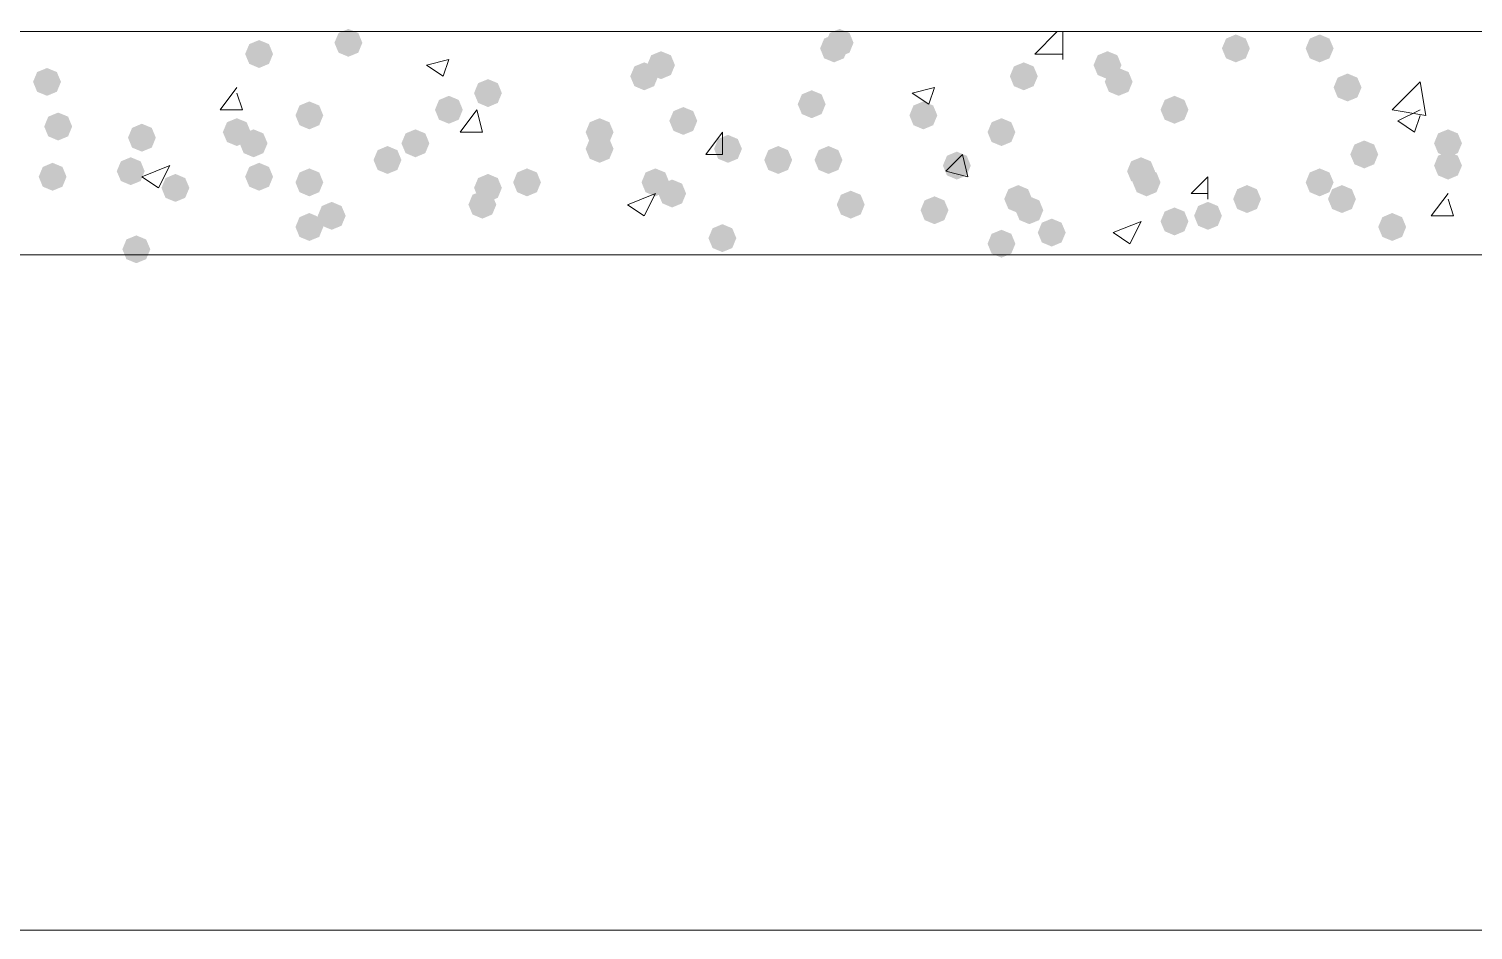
# Model space of a CAD drawing. Header units: millimetres. Extents: x 29 to 95071, y 20 to 67221.
# Drawn here: x 24171 to 25454, y 42106 to 42906 of the extents above; entities that cross this region are included whole.
import ezdxf

# ---------------------------------------------------------------- set-up
doc = ezdxf.new("R2010")
doc.units = ezdxf.units.MM

msp = doc.modelspace()

# ---------------------------------------------------------------- hatches: boundary and pattern name
h = msp.add_hatch(color=7)
h.dxf.hatch_style = 2
h.paths.add_polyline_path([(24454.9, 42881.5), (24446.2, 42885.1), (24442.5, 42893.9), (24446.2, 42902.6), (24454.9, 42906.2), (24463.7, 42902.6), (24467.3, 42893.9), (24463.7, 42885.1)])
h = msp.add_hatch(color=7)
h.dxf.hatch_style = 2
h.paths.add_polyline_path([(24886.2, 42876.5), (24877.4, 42880.1), (24873.8, 42888.9), (24877.4, 42897.6), (24886.2, 42901.3), (24894.9, 42897.6), (24898.6, 42888.9), (24894.9, 42880.1)])
h = msp.add_hatch(color=7)
h.dxf.hatch_style = 2
h.paths.add_polyline_path([(24891.1, 42881.5), (24882.4, 42885.1), (24878.7, 42893.9), (24882.4, 42902.6), (24891.1, 42906.2), (24899.9, 42902.6), (24903.5, 42893.9), (24899.9, 42885.1)])
h = msp.add_hatch(color=7)
h.dxf.hatch_style = 2
h.paths.add_polyline_path([(25243, 42876.5), (25234.3, 42880.1), (25230.6, 42888.9), (25234.3, 42897.6), (25243, 42901.3), (25251.8, 42897.6), (25255.4, 42888.9), (25251.8, 42880.1)])
h = msp.add_hatch(color=7)
h.dxf.hatch_style = 2
h.paths.add_polyline_path([(25317.4, 42876.5), (25308.6, 42880.1), (25305, 42888.9), (25308.6, 42897.6), (25317.4, 42901.3), (25326.1, 42897.6), (25329.8, 42888.9), (25326.1, 42880.1)])
h = msp.add_hatch(color=7)
h.dxf.hatch_style = 2
h.paths.add_polyline_path([(24375.6, 42871.5), (24366.9, 42875.2), (24363.2, 42883.9), (24366.9, 42892.7), (24375.6, 42896.3), (24384.4, 42892.7), (24388, 42883.9), (24384.4, 42875.2)])
h = msp.add_hatch(color=7)
h.dxf.hatch_style = 2
h.paths.add_polyline_path([(24717.6, 42851.7), (24708.9, 42855.4), (24705.2, 42864.1), (24708.9, 42872.9), (24717.6, 42876.5), (24726.4, 42872.9), (24730, 42864.1), (24726.4, 42855.4)])
h = msp.add_hatch(color=7)
h.dxf.hatch_style = 2
h.paths.add_polyline_path([(24732.5, 42861.6), (24723.8, 42865.3), (24720.1, 42874), (24723.8, 42882.8), (24732.5, 42886.4), (24741.3, 42882.8), (24744.9, 42874), (24741.3, 42865.3)])
h = msp.add_hatch(color=7)
h.dxf.hatch_style = 2
h.paths.add_polyline_path([(25054.7, 42851.7), (25045.9, 42855.4), (25042.3, 42864.1), (25045.9, 42872.9), (25054.7, 42876.5), (25063.4, 42872.9), (25067.1, 42864.1), (25063.4, 42855.4)])
h = msp.add_hatch(color=7)
h.dxf.hatch_style = 2
h.paths.add_polyline_path([(25129, 42861.6), (25120.3, 42865.3), (25116.6, 42874), (25120.3, 42882.8), (25129, 42886.4), (25137.8, 42882.8), (25141.4, 42874), (25137.8, 42865.3)])
h = msp.add_hatch(color=7)
h.dxf.hatch_style = 2
h.paths.add_polyline_path([(24187.3, 42846.8), (24178.5, 42850.4), (24174.9, 42859.2), (24178.5, 42867.9), (24187.3, 42871.5), (24196, 42867.9), (24199.7, 42859.2), (24196, 42850.4)])
h = msp.add_hatch(color=7)
h.dxf.hatch_style = 2
h.paths.add_polyline_path([(24578.9, 42836.8), (24570.1, 42840.5), (24566.5, 42849.2), (24570.1, 42858), (24578.9, 42861.6), (24587.6, 42858), (24591.2, 42849.2), (24587.6, 42840.5)])
h = msp.add_hatch(color=7)
h.dxf.hatch_style = 2
h.paths.add_polyline_path([(25138.9, 42846.8), (25130.2, 42850.4), (25126.6, 42859.2), (25130.2, 42867.9), (25138.9, 42871.5), (25147.7, 42867.9), (25151.3, 42859.2), (25147.7, 42850.4)])
h = msp.add_hatch(color=7)
h.dxf.hatch_style = 2
h.paths.add_polyline_path([(25342.2, 42841.8), (25333.4, 42845.4), (25329.8, 42854.2), (25333.4, 42862.9), (25342.2, 42866.6), (25350.9, 42862.9), (25354.6, 42854.2), (25350.9, 42845.4)])
h = msp.add_hatch(color=7)
h.dxf.hatch_style = 2
h.paths.add_polyline_path([(24866.3, 42826.9), (24857.6, 42830.6), (24853.9, 42839.3), (24857.6, 42848.1), (24866.3, 42851.7), (24875.1, 42848.1), (24878.7, 42839.3), (24875.1, 42830.6)])
h = msp.add_hatch(color=7)
h.dxf.hatch_style = 2
h.paths.add_polyline_path([(24420.2, 42817), (24411.5, 42820.7), (24407.9, 42829.4), (24411.5, 42838.2), (24420.2, 42841.8), (24429, 42838.2), (24432.6, 42829.4), (24429, 42820.7)])
h = msp.add_hatch(color=7)
h.dxf.hatch_style = 2
h.paths.add_polyline_path([(24544.2, 42822), (24535.4, 42825.6), (24531.8, 42834.4), (24535.4, 42843.1), (24544.2, 42846.8), (24552.9, 42843.1), (24556.5, 42834.4), (24552.9, 42825.6)])
h = msp.add_hatch(color=7)
h.dxf.hatch_style = 2
h.paths.add_polyline_path([(24752.3, 42812.1), (24743.6, 42815.7), (24739.9, 42824.5), (24743.6, 42833.2), (24752.3, 42836.8), (24761.1, 42833.2), (24764.7, 42824.5), (24761.1, 42815.7)])
h = msp.add_hatch(color=7)
h.dxf.hatch_style = 2
h.paths.add_polyline_path([(24965.5, 42817), (24956.7, 42820.7), (24953.1, 42829.4), (24956.7, 42838.2), (24965.5, 42841.8), (24974.2, 42838.2), (24977.9, 42829.4), (24974.2, 42820.7)])
h = msp.add_hatch(color=7)
h.dxf.hatch_style = 2
h.paths.add_polyline_path([(25188.5, 42822), (25179.8, 42825.6), (25176.1, 42834.4), (25179.8, 42843.1), (25188.5, 42846.8), (25197.3, 42843.1), (25200.9, 42834.4), (25197.3, 42825.6)])
h = msp.add_hatch(color=7)
h.dxf.hatch_style = 2
h.paths.add_polyline_path([(24197.2, 42807.1), (24188.4, 42810.8), (24184.8, 42819.5), (24188.4, 42828.3), (24197.2, 42831.9), (24206, 42828.3), (24209.6, 42819.5), (24206, 42810.8)])
h = msp.add_hatch(color=7)
h.dxf.hatch_style = 2
h.paths.add_polyline_path([(24355.8, 42802.2), (24347.1, 42805.8), (24343.4, 42814.5), (24347.1, 42823.3), (24355.8, 42826.9), (24364.6, 42823.3), (24368.2, 42814.5), (24364.6, 42805.8)])
h = msp.add_hatch(color=7)
h.dxf.hatch_style = 2
h.paths.add_polyline_path([(24678, 42802.2), (24669.2, 42805.8), (24665.6, 42814.5), (24669.2, 42823.3), (24678, 42826.9), (24686.7, 42823.3), (24690.4, 42814.5), (24686.7, 42805.8)])
h = msp.add_hatch(color=7)
h.dxf.hatch_style = 2
h.paths.add_polyline_path([(25034.9, 42802.2), (25026.1, 42805.8), (25022.5, 42814.5), (25026.1, 42823.3), (25034.9, 42826.9), (25043.6, 42823.3), (25047.2, 42814.5), (25043.6, 42805.8)])
h = msp.add_hatch(color=7)
h.dxf.hatch_style = 2
h.paths.add_polyline_path([(24271.5, 42797.2), (24262.8, 42800.8), (24259.2, 42809.6), (24262.8, 42818.3), (24271.5, 42822), (24280.3, 42818.3), (24283.9, 42809.6), (24280.3, 42800.8)])
h = msp.add_hatch(color=7)
h.dxf.hatch_style = 2
h.paths.add_polyline_path([(24370.7, 42792.2), (24361.9, 42795.9), (24358.3, 42804.6), (24361.9, 42813.4), (24370.7, 42817), (24379.4, 42813.4), (24383.1, 42804.6), (24379.4, 42795.9)])
h = msp.add_hatch(color=7)
h.dxf.hatch_style = 2
h.paths.add_polyline_path([(24514.4, 42792.2), (24505.7, 42795.9), (24502, 42804.6), (24505.7, 42813.4), (24514.4, 42817), (24523.2, 42813.4), (24526.8, 42804.6), (24523.2, 42795.9)])
h = msp.add_hatch(color=7)
h.dxf.hatch_style = 2
h.paths.add_polyline_path([(24678, 42787.3), (24669.2, 42790.9), (24665.6, 42799.7), (24669.2, 42808.4), (24678, 42812.1), (24686.7, 42808.4), (24690.4, 42799.7), (24686.7, 42790.9)])
h = msp.add_hatch(color=7)
h.dxf.hatch_style = 2
h.paths.add_polyline_path([(24792, 42787.3), (24783.2, 42790.9), (24779.6, 42799.7), (24783.2, 42808.4), (24792, 42812.1), (24800.7, 42808.4), (24804.4, 42799.7), (24800.7, 42790.9)])
h = msp.add_hatch(color=7)
h.dxf.hatch_style = 2
h.paths.add_polyline_path([(25431.4, 42792.2), (25422.6, 42795.9), (25419, 42804.6), (25422.6, 42813.4), (25431.4, 42817), (25440.1, 42813.4), (25443.8, 42804.6), (25440.1, 42795.9)])
h = msp.add_hatch(color=7)
h.dxf.hatch_style = 2
h.paths.add_polyline_path([(24489.6, 42777.4), (24480.9, 42781), (24477.2, 42789.8), (24480.9, 42798.5), (24489.6, 42802.2), (24498.4, 42798.5), (24502, 42789.8), (24498.4, 42781)])
h = msp.add_hatch(color=7)
h.dxf.hatch_style = 2
h.paths.add_polyline_path([(24836.6, 42777.4), (24827.8, 42781), (24824.2, 42789.8), (24827.8, 42798.5), (24836.6, 42802.2), (24845.3, 42798.5), (24849, 42789.8), (24845.3, 42781)])
h = msp.add_hatch(color=7)
h.dxf.hatch_style = 2
h.paths.add_polyline_path([(24881.2, 42777.4), (24872.5, 42781), (24868.8, 42789.8), (24872.5, 42798.5), (24881.2, 42802.2), (24890, 42798.5), (24893.6, 42789.8), (24890, 42781)])
h = msp.add_hatch(color=7)
h.dxf.hatch_style = 2
h.paths.add_polyline_path([(25357, 42782.3), (25348.3, 42786), (25344.6, 42794.7), (25348.3, 42803.5), (25357, 42807.1), (25365.8, 42803.5), (25369.4, 42794.7), (25365.8, 42786)])
h = msp.add_hatch(color=7)
h.dxf.hatch_style = 2
h.paths.add_polyline_path([(24192.2, 42762.5), (24183.5, 42766.1), (24179.9, 42774.9), (24183.5, 42783.6), (24192.2, 42787.3), (24201, 42783.6), (24204.6, 42774.9), (24201, 42766.1)])
h = msp.add_hatch(color=7)
h.dxf.hatch_style = 2
h.paths.add_polyline_path([(24261.6, 42767.5), (24252.9, 42771.1), (24249.2, 42779.8), (24252.9, 42788.6), (24261.6, 42792.2), (24270.4, 42788.6), (24274, 42779.8), (24270.4, 42771.1)])
h = msp.add_hatch(color=7)
h.dxf.hatch_style = 2
h.paths.add_polyline_path([(24375.6, 42762.5), (24366.9, 42766.1), (24363.2, 42774.9), (24366.9, 42783.6), (24375.6, 42787.3), (24384.4, 42783.6), (24388, 42774.9), (24384.4, 42766.1)])
h = msp.add_hatch(color=7)
h.dxf.hatch_style = 2
h.paths.add_polyline_path([(24995.2, 42772.4), (24986.5, 42776.1), (24982.8, 42784.8), (24986.5, 42793.6), (24995.2, 42797.2), (25004, 42793.6), (25007.6, 42784.8), (25004, 42776.1)])
h = msp.add_hatch(color=7)
h.dxf.hatch_style = 2
h.paths.add_polyline_path([(25158.8, 42767.5), (25150, 42771.1), (25146.4, 42779.8), (25150, 42788.6), (25158.8, 42792.2), (25167.5, 42788.6), (25171.2, 42779.8), (25167.5, 42771.1)])
h = msp.add_hatch(color=7)
h.dxf.hatch_style = 2
h.paths.add_polyline_path([(25431.4, 42772.4), (25422.6, 42776.1), (25419, 42784.8), (25422.6, 42793.6), (25431.4, 42797.2), (25440.1, 42793.6), (25443.8, 42784.8), (25440.1, 42776.1)])
h = msp.add_hatch(color=7)
h.dxf.hatch_style = 2
h.paths.add_polyline_path([(24301.3, 42752.6), (24292.5, 42756.2), (24288.9, 42765), (24292.5, 42773.7), (24301.3, 42777.4), (24310, 42773.7), (24313.7, 42765), (24310, 42756.2)])
h = msp.add_hatch(color=7)
h.dxf.hatch_style = 2
h.paths.add_polyline_path([(24420.2, 42757.5), (24411.5, 42761.2), (24407.9, 42769.9), (24411.5, 42778.7), (24420.2, 42782.3), (24429, 42778.7), (24432.6, 42769.9), (24429, 42761.2)])
h = msp.add_hatch(color=7)
h.dxf.hatch_style = 2
h.paths.add_polyline_path([(24578.9, 42752.6), (24570.1, 42756.2), (24566.5, 42765), (24570.1, 42773.7), (24578.9, 42777.4), (24587.6, 42773.7), (24591.2, 42765), (24587.6, 42756.2)])
h = msp.add_hatch(color=7)
h.dxf.hatch_style = 2
h.paths.add_polyline_path([(24613.5, 42757.5), (24604.8, 42761.2), (24601.2, 42769.9), (24604.8, 42778.7), (24613.5, 42782.3), (24622.3, 42778.7), (24625.9, 42769.9), (24622.3, 42761.2)])
h = msp.add_hatch(color=7)
h.dxf.hatch_style = 2
h.paths.add_polyline_path([(24727.5, 42757.5), (24718.8, 42761.2), (24715.2, 42769.9), (24718.8, 42778.7), (24727.5, 42782.3), (24736.3, 42778.7), (24739.9, 42769.9), (24736.3, 42761.2)])
h = msp.add_hatch(color=7)
h.dxf.hatch_style = 2
h.paths.add_polyline_path([(24742.4, 42747.6), (24733.7, 42751.3), (24730, 42760), (24733.7, 42768.8), (24742.4, 42772.4), (24751.2, 42768.8), (24754.8, 42760), (24751.2, 42751.3)])
h = msp.add_hatch(color=7)
h.dxf.hatch_style = 2
h.paths.add_polyline_path([(25163.7, 42757.5), (25155, 42761.2), (25151.3, 42769.9), (25155, 42778.7), (25163.7, 42782.3), (25172.5, 42778.7), (25176.1, 42769.9), (25172.5, 42761.2)])
h = msp.add_hatch(color=7)
h.dxf.hatch_style = 2
h.paths.add_polyline_path([(25317.4, 42757.5), (25308.6, 42761.2), (25305, 42769.9), (25308.6, 42778.7), (25317.4, 42782.3), (25326.1, 42778.7), (25329.8, 42769.9), (25326.1, 42761.2)])
h = msp.add_hatch(color=7)
h.dxf.hatch_style = 2
h.paths.add_polyline_path([(24573.9, 42737.7), (24565.1, 42741.4), (24561.5, 42750.1), (24565.1, 42758.9), (24573.9, 42762.5), (24582.6, 42758.9), (24586.3, 42750.1), (24582.6, 42741.4)])
h = msp.add_hatch(color=7)
h.dxf.hatch_style = 2
h.paths.add_polyline_path([(24901, 42737.7), (24892.3, 42741.4), (24888.6, 42750.1), (24892.3, 42758.9), (24901, 42762.5), (24909.8, 42758.9), (24913.4, 42750.1), (24909.8, 42741.4)])
h = msp.add_hatch(color=7)
h.dxf.hatch_style = 2
h.paths.add_polyline_path([(25049.7, 42742.7), (25041, 42746.3), (25037.3, 42755.1), (25041, 42763.8), (25049.7, 42767.5), (25058.5, 42763.8), (25062.1, 42755.1), (25058.5, 42746.3)])
h = msp.add_hatch(color=7)
h.dxf.hatch_style = 2
h.paths.add_polyline_path([(25252.9, 42742.7), (25244.2, 42746.3), (25240.6, 42755.1), (25244.2, 42763.8), (25252.9, 42767.5), (25261.7, 42763.8), (25265.3, 42755.1), (25261.7, 42746.3)])
h = msp.add_hatch(color=7)
h.dxf.hatch_style = 2
h.paths.add_polyline_path([(25337.2, 42742.7), (25328.5, 42746.3), (25324.8, 42755.1), (25328.5, 42763.8), (25337.2, 42767.5), (25346, 42763.8), (25349.6, 42755.1), (25346, 42746.3)])
h = msp.add_hatch(color=7)
h.dxf.hatch_style = 2
h.paths.add_polyline_path([(24440.1, 42727.8), (24431.3, 42731.4), (24427.7, 42740.2), (24431.3, 42748.9), (24440.1, 42752.6), (24448.8, 42748.9), (24452.5, 42740.2), (24448.8, 42731.4)])
h = msp.add_hatch(color=7)
h.dxf.hatch_style = 2
h.paths.add_polyline_path([(24975.4, 42732.8), (24966.6, 42736.4), (24963, 42745.2), (24966.6, 42753.9), (24975.4, 42757.5), (24984.1, 42753.9), (24987.8, 42745.2), (24984.1, 42736.4)])
h = msp.add_hatch(color=7)
h.dxf.hatch_style = 2
h.paths.add_polyline_path([(25059.6, 42732.8), (25050.9, 42736.4), (25047.2, 42745.2), (25050.9, 42753.9), (25059.6, 42757.5), (25068.4, 42753.9), (25072, 42745.2), (25068.4, 42736.4)])
h = msp.add_hatch(color=7)
h.dxf.hatch_style = 2
h.paths.add_polyline_path([(25188.5, 42722.8), (25179.8, 42726.5), (25176.1, 42735.2), (25179.8, 42744), (25188.5, 42747.6), (25197.3, 42744), (25200.9, 42735.2), (25197.3, 42726.5)])
h = msp.add_hatch(color=7)
h.dxf.hatch_style = 2
h.paths.add_polyline_path([(25218.2, 42727.8), (25209.5, 42731.4), (25205.9, 42740.2), (25209.5, 42748.9), (25218.2, 42752.6), (25227, 42748.9), (25230.6, 42740.2), (25227, 42731.4)])
h = msp.add_hatch(color=7)
h.dxf.hatch_style = 2
h.paths.add_polyline_path([(24420.2, 42717.9), (24411.5, 42721.5), (24407.9, 42730.3), (24411.5, 42739), (24420.2, 42742.7), (24429, 42739), (24432.6, 42730.3), (24429, 42721.5)])
h = msp.add_hatch(color=7)
h.dxf.hatch_style = 2
h.paths.add_polyline_path([(25079.5, 42712.9), (25070.7, 42716.6), (25067.1, 42725.3), (25070.7, 42734.1), (25079.5, 42737.7), (25088.2, 42734.1), (25091.9, 42725.3), (25088.2, 42716.6)])
h = msp.add_hatch(color=7)
h.dxf.hatch_style = 2
h.paths.add_polyline_path([(25381.8, 42717.9), (25373.1, 42721.5), (25369.4, 42730.3), (25373.1, 42739), (25381.8, 42742.7), (25390.6, 42739), (25394.2, 42730.3), (25390.6, 42721.5)])
h = msp.add_hatch(color=7)
h.dxf.hatch_style = 2
h.paths.add_polyline_path([(24266.6, 42698.1), (24257.8, 42701.7), (24254.2, 42710.5), (24257.8, 42719.2), (24266.6, 42722.8), (24275.3, 42719.2), (24279, 42710.5), (24275.3, 42701.7)])
h = msp.add_hatch(color=7)
h.dxf.hatch_style = 2
h.paths.add_polyline_path([(24266.6, 42698.1), (24257.8, 42701.7), (24254.2, 42710.5), (24257.8, 42719.2), (24266.6, 42722.8), (24275.3, 42719.2), (24279, 42710.5), (24275.3, 42701.7)])
h = msp.add_hatch(color=7)
h.dxf.hatch_style = 2
h.paths.add_polyline_path([(24787, 42708), (24778.3, 42711.6), (24774.6, 42720.4), (24778.3, 42729.1), (24787, 42732.8), (24795.8, 42729.1), (24799.4, 42720.4), (24795.8, 42711.6)])
h = msp.add_hatch(color=7)
h.dxf.hatch_style = 2
h.paths.add_polyline_path([(25034.9, 42703), (25026.1, 42706.7), (25022.5, 42715.4), (25026.1, 42724.2), (25034.9, 42727.8), (25043.6, 42724.2), (25047.2, 42715.4), (25043.6, 42706.7)])

# ---------------------------------------------------------------- linework, layer by layer
at = {"color": 7, "lineweight": 0}
for points in [[(20004, 42903.8), (26705.2, 42903.8)], [(25064.6, 42883.9), (25084.4, 42903.8)], [(25089.4, 42879), (25089.4, 42903.8)], [(24524.3, 42874), (24544.2, 42879)], [(24539.2, 42864.1), (24544.2, 42879)], [(25064.6, 42883.9), (25089.4, 42883.9)], [(24524.3, 42874), (24539.2, 42864.1)], [(24340.9, 42834.4), (24355.8, 42854.2)], [(24360.8, 42834.4), (24355.8, 42849.2)], [(24955.6, 42849.2), (24975.4, 42854.2)], [(24955.6, 42849.2), (24970.4, 42839.3)], [(24970.4, 42839.3), (24975.4, 42854.2)], [(25381.8, 42834.4), (25406.6, 42859.2)], [(25411.6, 42829.4), (25406.6, 42859.2)], [(24340.9, 42834.4), (24360.8, 42834.4)], [(24554.1, 42814.5), (24568.9, 42834.4)], [(24573.9, 42814.5), (24568.9, 42834.4)], [(25381.8, 42834.4), (25411.6, 42829.4)], [(25386.8, 42824.5), (25406.6, 42834.4)], [(25386.8, 42824.5), (25401.6, 42814.5)], [(25401.6, 42814.5), (25406.6, 42829.4)], [(24554.1, 42814.5), (24573.9, 42814.5)], [(24772.2, 42794.7), (24787, 42814.5)], [(24787, 42794.7), (24787, 42814.5)], [(24271.5, 42774.9), (24296.3, 42784.8)], [(24286.4, 42765), (24296.3, 42784.8)], [(24772.2, 42794.7), (24787, 42794.7)], [(24985.3, 42779.8), (25000.2, 42794.7)], [(25005.1, 42774.9), (25000.2, 42794.7)], [(24271.5, 42774.9), (24286.4, 42765)], [(24985.3, 42779.8), (25005.1, 42774.9)], [(25203.4, 42760), (25218.2, 42774.9)], [(25218.2, 42755.1), (25218.2, 42774.9)], [(24702.8, 42750.1), (24727.5, 42760)], [(24717.6, 42740.2), (24727.5, 42760)], [(25203.4, 42760), (25218.2, 42760)], [(25416.5, 42740.2), (25431.4, 42760)], [(24702.8, 42750.1), (24717.6, 42740.2)], [(25436.3, 42740.2), (25431.4, 42755.1)], [(25134, 42725.3), (25158.8, 42735.2)], [(25148.9, 42715.4), (25158.8, 42735.2)], [(25416.5, 42740.2), (25436.3, 42740.2)], [(25134, 42725.3), (25148.9, 42715.4)], [(26105.5, 42705.5), (22908.5, 42705.5)], [(22908.5, 42105.8), (26105.5, 42105.8), (26705.2, 42105.8)]]:
    msp.add_lwpolyline(points, dxfattribs=at)

doc.saveas('drawing.dxf')
